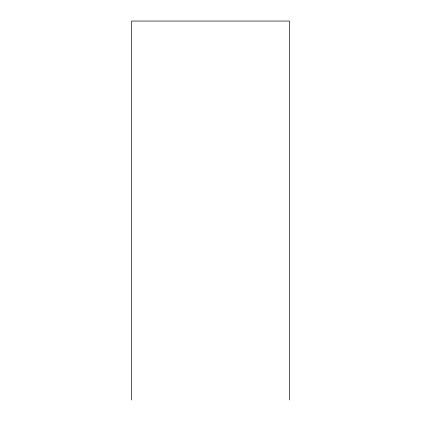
<?xml version="1.0" encoding="UTF-8"?>
<svg xmlns="http://www.w3.org/2000/svg" width="421" height="421" viewBox="0 0 421 421"><rect width="100%" height="100%" fill="white"/><g stroke="black" fill="none" stroke-linecap="round" stroke-linejoin="round"><path stroke-width="0.63" d="M289.422 399.95L289.422 21.05L131.578 21.05L131.578 399.95"/></g></svg>
